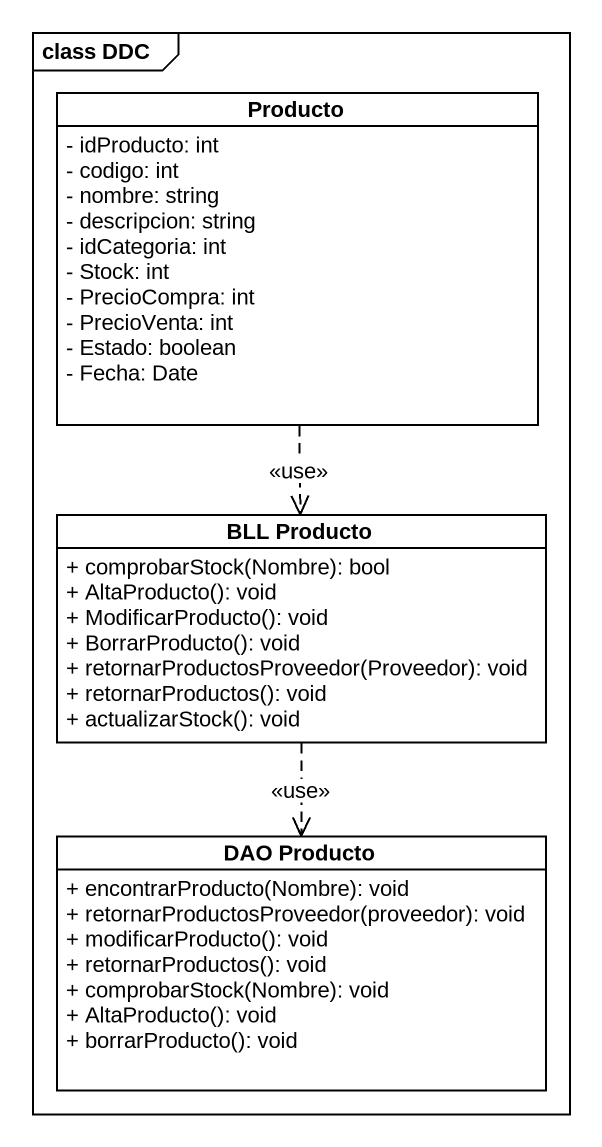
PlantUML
@startuml
mainframe class DDC
hide circle
hide empty members
skinparam classAttributeIconSize 0
class Producto {
  - idProducto: int
  - codigo: int
  - nombre: string
  - descripcion: string
  - idCategoria: int
  - Stock: int
  - PrecioCompra: int
  - PrecioVenta: int
  - Estado: boolean
  - Fecha: Date
}
class "BLL Producto" as BLL_Producto {
  + comprobarStock(Nombre): bool
  + AltaProducto(): void
  + ModificarProducto(): void
  + BorrarProducto(): void
  + retornarProductosProveedor(Proveedor): void
  + retornarProductos(): void
  + actualizarStock(): void
}
class "DAO Producto" as DAO_Producto {
  + encontrarProducto(Nombre): void
  + retornarProductosProveedor(proveedor): void
  + modificarProducto(): void
  + retornarProductos(): void
  + comprobarStock(Nombre): void
  + AltaProducto(): void
  + borrarProducto(): void
}
Producto ..> BLL_Producto : <<use>>
BLL_Producto ..> DAO_Producto : <<use>>
@enduml
